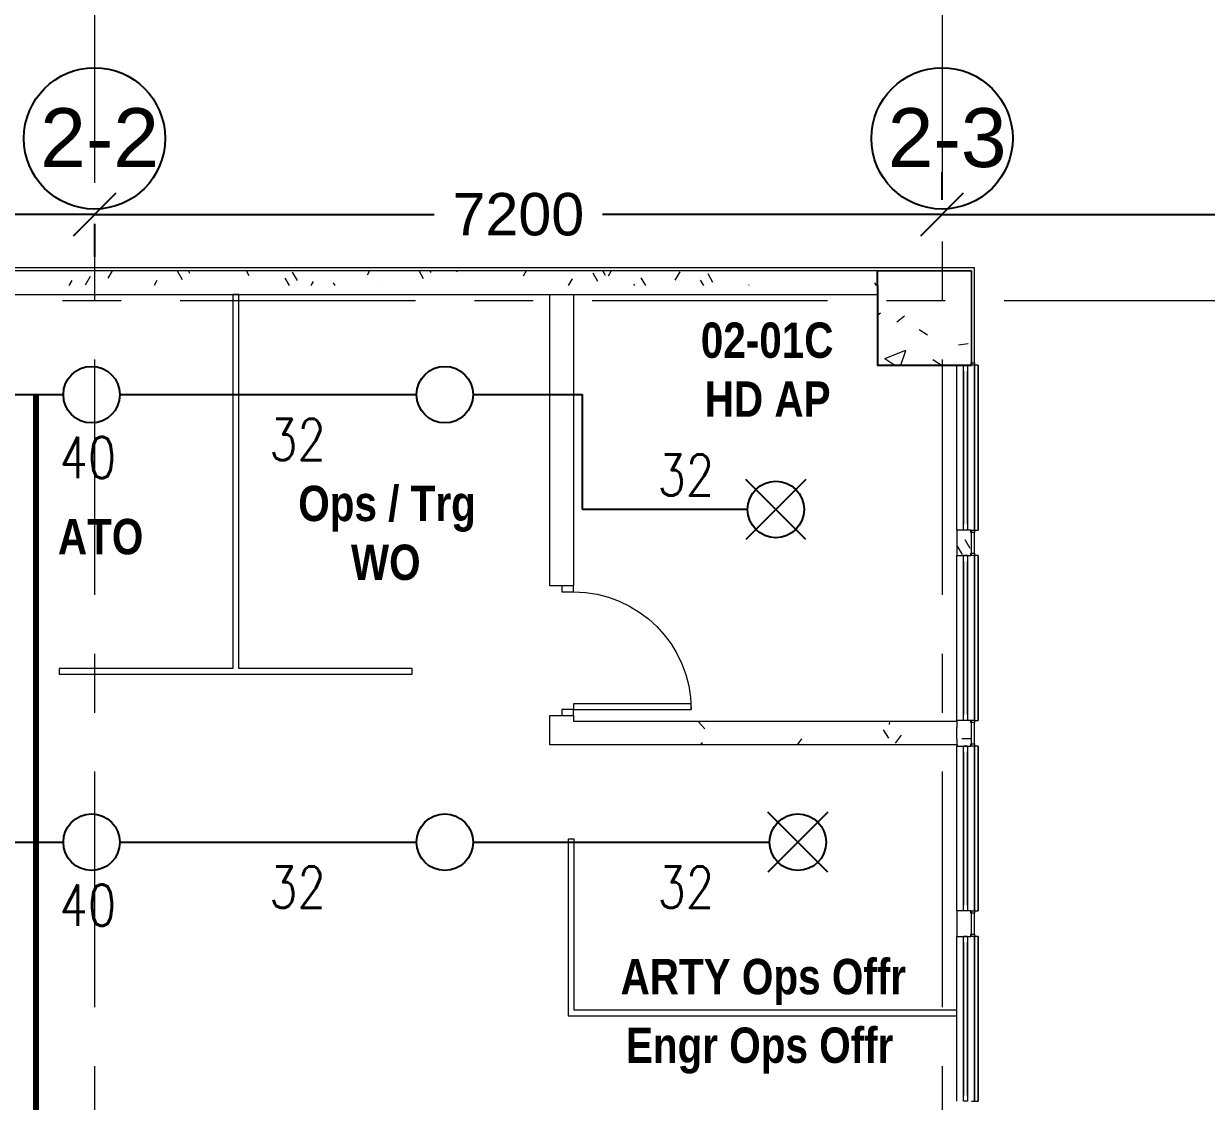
# Model space of a CAD drawing. Header units: millimetres. Extents: x -282761 to 137668, y -273845 to 94451.
# Drawn here: x 88803 to 98851, y -2825 to 6325 of the extents above; entities that cross this region are included whole.
import ezdxf

# ---------------------------------------------------------------- set-up
doc = ezdxf.new("R2010")
doc.units = ezdxf.units.MM
doc.linetypes.add('BLK_2 - 1ST__2ND_STOREY_PLAN-archi clean_11 SEPT 2024$0$IDA - Grid Line', pattern=[3500, 2000, -500, 500, -500])
doc.linetypes.add('HIDDEN2', pattern=[4.7625, 3.175, -1.5875])
doc.layers.get('Defpoints').update_dxf_attribs({"color": 8})
for name, color, linetype, lineweight in [('BLK_2 - 1ST__2ND_STOREY_PLAN-archi clean_11 SEPT 2024$0$0-1', 8, 'Continuous', 5), ('BLK_2 - 1ST__2ND_STOREY_PLAN-archi clean_11 SEPT 2024$0$1599_DB_A_BLK2_HQ_R21-2ND STOREY 20230517--$0$A-_DOOR----_E', 8, 'Continuous', 9), ('BLK_2 - 1ST__2ND_STOREY_PLAN-archi clean_11 SEPT 2024$0$1599_DB_A_BLK2_HQ_R21-2ND STOREY 20230517--$0$A-_GENM----_M', 8, 'Continuous', 9), ('BLK_2 - 1ST__2ND_STOREY_PLAN-archi clean_11 SEPT 2024$0$1599_DB_A_BLK2_HQ_R21-2ND STOREY 20230517--$0$A-_WALL----_H-1', 8, 'Continuous', 9), ('BLK_2 - 1ST__2ND_STOREY_PLAN-archi clean_11 SEPT 2024$0$1599_DB_A_BLK2_HQ_R21-2ND STOREY 20230517--$0$A-_WIND----_E', 8, 'Continuous', 9), ('BLK_2 - 1ST__2ND_STOREY_PLAN-archi clean_11 SEPT 2024$0$1599_DB_A_BLK2_HQ_R21-2ND STOREY 20230517--$0$S-_COLN----_E', 8, 'Continuous', 9), ('BLK_2 - 1ST__2ND_STOREY_PLAN-archi clean_11 SEPT 2024$0$_CATCHMENT_DRAIN', 8, 'Continuous', 0), ('BLK_2 - 1ST__2ND_STOREY_PLAN-archi clean_11 SEPT 2024$0$A-_FLOR----_E', 8, 'Continuous', 9), ('BLK_2 - 1ST__2ND_STOREY_PLAN-archi clean_11 SEPT 2024$0$A-_GENM----_M', 8, 'Continuous', 9), ('BLK_2 - 1ST__2ND_STOREY_PLAN-archi clean_11 SEPT 2024$0$A-_WALL----_E', 8, 'Continuous', 9), ('BLK_2 - 1ST__2ND_STOREY_PLAN-archi clean_11 SEPT 2024$0$A-_WALL----_E-1', 8, 'Continuous', 18), ('BLK_2 - 1ST__2ND_STOREY_PLAN-archi clean_11 SEPT 2024$0$A-_WALL----_H-2', 8, 'Continuous', 9), ('BLK_2 - 1ST__2ND_STOREY_PLAN-archi clean_11 SEPT 2024$0$A-_WIND----_E', 8, 'Continuous', 9), ('BLK_2 - 1ST__2ND_STOREY_PLAN-archi clean_11 SEPT 2024$0$S-_ANOTGRID_E-1', 8, 'BLK_2 - 1ST__2ND_STOREY_PLAN-archi clean_11 SEPT 2024$0$IDA - Grid Line', 9), ('BLK_2 - 1ST__2ND_STOREY_PLAN-archi clean_11 SEPT 2024$0$S-_COLN----_E', 8, 'Continuous', 9), ('BLK_2 - 1ST__2ND_STOREY_PLAN-archi clean_11 SEPT 2024$0$S-_COLN----_E-1', 8, 'Continuous', 25), ('BLK_2 - 1ST__2ND_STOREY_PLAN-archi clean_11 SEPT 2024$0$S-_COLN----_E-2', 8, 'Continuous', 9)]:
    doc.layers.add(name, color=color, linetype=linetype, lineweight=lineweight)
for name, color, linetype in [('DIM', 8, 'Continuous'), ('M-_FIRESPRK_T-', 7, 'Continuous'), ('M-_SPRKBEAM_E-', 12, 'HIDDEN2'), ('M-_SPRKPIEX_E-', 1, 'Continuous'), ('ROOMNAME', 7, 'Continuous')]:
    doc.layers.add(name, color=color, linetype=linetype)
doc.styles.add('BLK_2 - 1ST__2ND_STOREY_PLAN_12  JUNE 2024$0$Arial Narrow_B_2', font='ARIALNB.TTF', dxfattribs={"height": 500})
doc.styles.add('Simplex', font='SIMPLEX.shx', dxfattribs={"width": 0.8, "height": 2.5})
doc.styles.get("Standard").update_dxf_attribs({"font": 'arial.ttf'})
doc.dimstyles.new('DIM 200', dxfattribs={"dimscale": 2000, "dimtxt": 0.18, "dimasz": 0.18, "dimexe": 0.18, "dimexo": 0.0625, "dimgap": 0.09, "dimtad": 0, "dimtih": 1, "dimtoh": 1, "dimdec": 0, "dimzin": 0, "dimdsep": 46, "dimtxsty": 'Standard', "dimblk": 'OBLIQUE', "dimcen": 0.09, "dimadec": 0, "dimazin": 0, "dimtfac": 1, "dimtdec": 0, "dimtofl": 0, "dimtmove": 0, "dimatfit": 3, "dimfxl": 1, "dimtolj": 1, "dimtzin": 0, "dimarcsym": 0})
pattern_1 = [(0, (0, 0), (1016, 254), [83.82, -678.18, 83.82, -678.18, -4064]), (0, (0, 0), (1016, 254), [-1524, 83.82, -1440.18, 83.82, -678.18, -1778]), (0, (0, 0), (1016, 254), [-3810, 83.82, -424.18, 83.82, -1186.18]), (120, (381, 127), (-727.97045, 752.8818), [83.82, -678.18, 83.82, -678.18, -4064]), (120, (381, 127), (-727.97045, 752.8818), [-1524, 83.82, -1440.18, 83.82, -678.18, -1778]), (120, (381, 127), (-727.97045, 752.8818), [-3810, 83.82, -424.18, 83.82, -1186.18]), (240, (508, 635), (-288.02955, -1006.8818), [83.82, -678.18, 83.82, -678.18, -4064]), (240, (508, 635), (-288.02955, -1006.8818), [-1524, 83.82, -1440.18, 83.82, -678.18, -1778]), (240, (508, 635), (-288.02955, -1006.8818), [-3810, 83.82, -424.18, 83.82, -1186.18])]
pattern_2 = [(0, (-41522.25, -42727.71), (1016, 254), [83.82, -678.18, 83.82, -678.18, -4064]), (0, (-41522.25, -42727.71), (1016, 254), [-1524, 83.82, -1440.18, 83.82, -678.18, -1778]), (0, (-41522.25, -42727.71), (1016, 254), [-3810, 83.82, -424.18, 83.82, -1186.18]), (120, (-41141.25, -42600.71), (-727.9705, 752.882), [83.82, -678.18, 83.82, -678.18, -4064]), (120, (-41141.25, -42600.71), (-727.9705, 752.882), [-1524, 83.82, -1440.18, 83.82, -678.18, -1778]), (120, (-41141.25, -42600.71), (-727.9705, 752.882), [-3810, 83.82, -424.18, 83.82, -1186.18]), (240, (-41014.25, -42092.71), (-288.0295, -1006.882), [83.82, -678.18, 83.82, -678.18, -4064]), (240, (-41014.25, -42092.71), (-288.0295, -1006.882), [-1524, 83.82, -1440.18, 83.82, -678.18, -1778]), (240, (-41014.25, -42092.71), (-288.0295, -1006.882), [-3810, 83.82, -424.18, 83.82, -1186.18])]

# ---------------------------------------------------------------- blocks, each defined once
blk = doc.blocks.new('fire0101')
at = {"color": 0, "linetype": 'Continuous'}
blk.add_circle((0, 0), 100, dxfattribs=at)
blk = doc.blocks.new('Under B spk')
for p, q in [((318, -318), (-318, 318)), ((318, 318), (-318, -318))]:
    blk.add_line(p, q)
blk.add_circle((0, 0), 300)
blk = doc.blocks.new('_Oblique')
at = {"color": 0, "linetype": 'ByBlock', "lineweight": -2}
blk.add_line((-0.5, -0.5), (0.5, 0.5), dxfattribs=at)
blk = doc.blocks.new('*D113')
at = {"layer": 'Defpoints', "color": 0, "transparency": 16777216}
for p in [(82206, 4751), (89406, 4751), (89406, 4705)]:
    blk.add_point(p, dxfattribs=at)
at = {"layer": 'DIM', "color": 0, "lineweight": -2, "transparency": 16777216}
for p, q in [((82206, 4705), (85090, 4705)), ((82206, 4626), (82206, 4345)), ((89406, 4705), (86521, 4705)), ((89406, 4626), (89406, 4345))]:
    blk.add_line(p, q, dxfattribs=at)
at = {"layer": 'DIM', "color": 0, "lineweight": -2, "transparency": 16777216, "xscale": 360, "yscale": 360, "zscale": 360, "rotation": 180}
blk.add_blockref('_Oblique', (82206, 4705), dxfattribs=at)
at = {"layer": 'DIM', "color": 0, "lineweight": -2, "transparency": 16777216, "xscale": 360, "yscale": 360, "zscale": 360}
blk.add_blockref('_Oblique', (89406, 4705), dxfattribs=at)
at = {"layer": 'DIM', "color": 0, "transparency": 16777216, "insert": (85806, 4705), "char_height": 360, "attachment_point": 5}
blk.add_mtext('\\A1;7200', dxfattribs=at)
blk = doc.blocks.new('*D114')
at = {"layer": 'Defpoints', "color": 0, "transparency": 16777216}
for p in [(89406, 4751), (96606, 4705), (96606, 4705)]:
    blk.add_point(p, dxfattribs=at)
at = {"layer": 'DIM', "color": 0, "lineweight": -2, "transparency": 16777216}
for p, q in [((96606, 4830), (96606, 5065)), ((89406, 4705), (92290, 4705)), ((89406, 4626), (89406, 4345)), ((96606, 4705), (93721, 4705))]:
    blk.add_line(p, q, dxfattribs=at)
at = {"layer": 'DIM', "color": 0, "lineweight": -2, "transparency": 16777216, "xscale": 360, "yscale": 360, "zscale": 360, "rotation": 180}
blk.add_blockref('_Oblique', (89406, 4705), dxfattribs=at)
at = {"layer": 'DIM', "color": 0, "lineweight": -2, "transparency": 16777216, "xscale": 360, "yscale": 360, "zscale": 360}
blk.add_blockref('_Oblique', (96606, 4705), dxfattribs=at)
at = {"layer": 'DIM', "color": 0, "transparency": 16777216, "insert": (93006, 4705), "char_height": 360, "attachment_point": 5}
blk.add_mtext('\\A1;7200', dxfattribs=at)
blk = doc.blocks.new('*D115')
at = {"layer": 'Defpoints', "color": 0, "transparency": 16777216}
for p in [(96606, 4705), (103806, 4705), (103806, 4705)]:
    blk.add_point(p, dxfattribs=at)
at = {"layer": 'DIM', "color": 0, "lineweight": -2, "transparency": 16777216}
for p, q in [((96606, 4830), (96606, 5065)), ((103806, 4830), (103806, 5065)), ((96606, 4705), (99490, 4705)), ((103806, 4705), (100921, 4705))]:
    blk.add_line(p, q, dxfattribs=at)
at = {"layer": 'DIM', "color": 0, "lineweight": -2, "transparency": 16777216, "xscale": 360, "yscale": 360, "zscale": 360, "rotation": 180}
blk.add_blockref('_Oblique', (96606, 4705), dxfattribs=at)
at = {"layer": 'DIM', "color": 0, "lineweight": -2, "transparency": 16777216, "xscale": 360, "yscale": 360, "zscale": 360}
blk.add_blockref('_Oblique', (103806, 4705), dxfattribs=at)
at = {"layer": 'DIM', "color": 0, "transparency": 16777216, "insert": (100206, 4705), "char_height": 360, "attachment_point": 5}
blk.add_mtext('\\A1;7200', dxfattribs=at)
blk = doc.blocks.new('BLK_2 - 1ST__2ND_STOREY_PLAN-archi clean_11 SEPT 2024$0$IDA - Casement w Top Hung - 2 Panels - 1400L X 1800H - B2-AW01-3560472-BLK 2 2ND STOREY PLAN')
at = {"layer": 'BLK_2 - 1ST__2ND_STOREY_PLAN-archi clean_11 SEPT 2024$0$A-_WIND----_E'}
for p, q in [((-700, 17.5), (700, 17.5)), ((-700, 17.5), (-700, -17.5)), ((-615, 17.5), (-650, 17.5)), ((-650, 17.5), (-25, 17.5)), ((-650, 17.5), (650, 17.5)), ((650, 17.5), (-650, 17.5)), ((-35, 17.5), (-615, 17.5)), ((-615, 17.5), (-60, 17.5)), ((0, 17.5), (-35, 17.5)), ((-24.9, 17.5), (25, 17.5)), ((35, 17.5), (0, 17.5)), ((25, 17.5), (650, 17.5)), ((615, 17.5), (35, 17.5)), ((60, 17.5), (615, 17.5)), ((650, 17.5), (615, 17.5)), ((700, 17.5), (700, -17.5)), ((700, -17.5), (-700, -17.5)), ((-650, -17.5), (-615, -17.5)), ((-25, -17.5), (-650, -17.5)), ((650, -17.5), (-650, -17.5)), ((650, -17.5), (-650, -17.5)), ((-615, -17.5), (-35, -17.5)), ((-60, -17.5), (-615, -17.5)), ((-35, -17.5), (0, -17.5)), ((-24.9, -17.5), (25, -17.5)), ((0, -17.5), (35, -17.5)), ((650, -17.5), (25, -17.5)), ((35, -17.5), (615, -17.5)), ((615, -17.5), (60, -17.5)), ((615, -17.5), (650, -17.5))]:
    blk.add_line(p, q, dxfattribs=at)
blk = doc.blocks.new('BLK_2 - 1ST__2ND_STOREY_PLAN-archi clean_11 SEPT 2024$0$Wall Motif - Type 1-2673956-BLK 2 2ND STOREY PLAN')
at = {"layer": 'BLK_2 - 1ST__2ND_STOREY_PLAN-archi clean_11 SEPT 2024$0$A-_GENM----_M'}
for p, q in [((-575, -75), (825, -75)), ((-575, -75), (-575, -105)), ((-525, -75), (81, -75)), ((-481, -75), (125, -75)), ((-481, -75), (731, -75)), ((125, -75), (731, -75)), ((169, -75), (775, -75)), ((825, -105), (825, -75)), ((825, -105), (-575, -105)), ((81, -105), (-525, -105)), ((125, -105), (-481, -105)), ((731, -105), (-481, -105)), ((731, -105), (125, -105)), ((775, -105), (169, -105))]:
    blk.add_line(p, q, dxfattribs=at)
blk = doc.blocks.new('BLK_2 - 1ST__2ND_STOREY_PLAN-archi clean_11 SEPT 2024$0$1599_DB_A_BLK2_HQ_R21_rvt-2-BLK 2 2ND STOREY PLAN')
at = {"layer": 'BLK_2 - 1ST__2ND_STOREY_PLAN-archi clean_11 SEPT 2024$0$A-_WALL----_H-2'}
h = blk.add_hatch(dxfattribs=at)
h.set_pattern_fill('FP_3', color=256, style=0, pattern_type=2)
h.set_pattern_definition(pattern_1)
h.paths.add_polyline_path([(-128146, -38627), (-125036, -38627), (-125036, -38502), (-138336, -38502), (-138336, -38627), (-130564, -38627)])
h = blk.add_hatch(dxfattribs=at)
h.set_pattern_fill('FP_3', color=256, style=0, pattern_type=2)
h.set_pattern_definition(pattern_1)
h.paths.add_polyline_path([(-124241, -57177), (-124236, -57177), (-124236, -56936), (-124241, -56936), (-124241, -56916), (-124236, -56916), (-124236, -56722), (-124241, -56722), (-124241, -56702), (-124361, -56702), (-124361, -57177)])
h.paths.add_polyline_path([(-124269, -55302), (-124241, -55302), (-124241, -55282), (-124236, -55282), (-124236, -54972), (-124241, -54972), (-124241, -54952), (-124361, -54952), (-124361, -55302), (-124304, -55302)])
h.paths.add_polyline_path([(-124269, -51352), (-124241, -51352), (-124240, -51332), (-124236, -51332), (-124236, -51105), (-124241, -51105), (-124241, -51085), (-124361, -51085), (-124361, -51352), (-124304, -51352)])
h.paths.add_polyline_path([(-124241, -49685), (-124241, -49665), (-124236, -49665), (-124236, -49439), (-124241, -49439), (-124241, -49419), (-124361, -49419), (-124361, -49685), (-124247, -49685)])
h.paths.add_polyline_path([(-124304, -48019), (-124241, -48019), (-124241, -47999), (-124236, -47999), (-124236, -47772), (-124241, -47772), (-124241, -47752), (-124361, -47752), (-124361, -48019)])
h.paths.add_polyline_path([(-124269, -44152), (-124241, -44152), (-124241, -44132), (-124236, -44132), (-124236, -43956), (-124241, -43956), (-124241, -43936), (-124361, -43936), (-124361, -44152), (-124304, -44152)])
h.paths.add_polyline_path([(-124269, -42536), (-124241, -42536), (-124241, -42516), (-124236, -42515), (-124236, -42335), (-124241, -42335), (-124241, -42319), (-124361, -42319), (-124361, -42536), (-124304, -42536)])
h.paths.add_polyline_path([(-124304, -40919), (-124241, -40919), (-124241, -40899), (-124236, -40899), (-124236, -40722), (-124241, -40722), (-124241, -40702), (-124361, -40702), (-124361, -40919)])
at = {"layer": 'BLK_2 - 1ST__2ND_STOREY_PLAN-archi clean_11 SEPT 2024$0$S-_COLN----_E-2'}
h = blk.add_hatch(dxfattribs=at)
h.set_pattern_fill('FP_40', color=256, style=0, pattern_type=2)
h.set_pattern_definition([(50, (0, 0), (1821.841, -159.39), [190.5, -2095.5]), (355, (0, 0), (-352.428, 1910.567), [152.4, -1676.4]), (100.451, (151.8, -13.3), (1469.426, 1751.166), [161.9, -1780.9]), (46.184, (0, 508), (2710.79, -420.428), [285.75, -3143.25]), (96.636, (226, 473), (2374.026, 2474.276), [242.85, -2671.35]), (351.184, (0, 508), (2374.05, 2474.25), [228.6, -2514.6]), (21, (254, 381), (1516.143, -1022.652), [190.5, -2095.5]), (326, (254, 381), (618.02, 1841.88), [152.4, -1676.4]), (71.451, (380.3, 295.8), (2134.171, 819.212), [161.9, -1780.9]), (37.5, (0, 0), (30.886, 845.5504), [83.82, -1572.26, 83.82, -1617.98, -1682.75]), (37.5, (0, 0), (30.886, 845.5504), [-3357.88, 83.82, -1598.93]), (7.5, (0, 0), (668.1966, 1001.806), [83.82, -886.46, 83.82, -1534.16, -641.35]), (7.5, (0, 0), (668.1966, 1001.806), [-2588.26, 83.82, -557.53]), (327.5, (-566.4, 0), (1355.9093, -57.2896), [83.82, -551.18, 83.82, -1897.38, -2628.9]), (327.5, (-566.4, 0), (1355.9093, -57.2896), [-2616.2, 83.82, -2545.08]), (317.5, (-820.4, 0), (1481.293, 254.266), [83.82, -741.68, 83.82, -1231.9, -1866.9]), (317.5, (-820.4, 0), (1481.293, 254.266), [-2141.22, 83.82, -1783.08])])
h.paths.add_polyline_path([(-124361, -39302), (-124236, -39302), (-124236, -38502), (-125036, -38502), (-125036, -39302), (-124464, -39302)])
at = {"layer": 'BLK_2 - 1ST__2ND_STOREY_PLAN-archi clean_11 SEPT 2024$0$A-_FLOR----_E'}
for p, q in [((-124236, -38502), (-139136, -38502)), ((-124236, -39302), (-124236, -38502)), ((-124236, -40919), (-124236, -40702)), ((-124236, -42536), (-124236, -42315)), ((-124236, -44152), (-124236, -43936))]:
    blk.add_line(p, q, dxfattribs=at)
at = {"layer": 'BLK_2 - 1ST__2ND_STOREY_PLAN-archi clean_11 SEPT 2024$0$A-_WALL----_E'}
for p, q in [((-125036, -38502), (-138336, -38502)), ((-125036, -38627), (-125036, -38502)), ((-125036, -38502), (-124361, -38502)), ((-124361, -38502), (-124236, -38502)), ((-124236, -38502), (-124236, -39282)), ((-124361, -40702), (-124361, -39302)), ((-124211, -39302), (-124361, -39302)), ((-124211, -39302), (-124211, -40702)), ((-124241, -40702), (-124361, -40702)), ((-124241, -40702), (-124211, -40702)), ((-124236, -40899), (-124236, -40722)), ((-124361, -42319), (-124361, -40919)), ((-124361, -40919), (-124241, -40919)), ((-124211, -40919), (-124241, -40919)), ((-124211, -40919), (-124211, -42315)), ((-124241, -42319), (-124361, -42319)), ((-124241, -42319), (-124241, -42315)), ((-124241, -42315), (-124211, -42315)), ((-124236, -42516), (-124236, -42335)), ((-124361, -43936), (-124361, -42536)), ((-124361, -42536), (-124241, -42536)), ((-124211, -42536), (-124241, -42536)), ((-124211, -42536), (-124211, -43936)), ((-124241, -43936), (-124361, -43936)), ((-124241, -43936), (-124211, -43936)), ((-124236, -44132), (-124236, -43956)), ((-124361, -45552), (-124361, -44152)), ((-124361, -44152), (-124241, -44152)), ((-124211, -44152), (-124241, -44152)), ((-124211, -44152), (-124211, -45552))]:
    blk.add_line(p, q, dxfattribs=at)
at = {"layer": 'BLK_2 - 1ST__2ND_STOREY_PLAN-archi clean_11 SEPT 2024$0$A-_WALL----_E-1'}
for p, q in [((-124361, -38477), (-139011, -38477)), ((-124236, -38477), (-124361, -38477)), ((-124211, -38477), (-124236, -38477)), ((-124211, -39282), (-124211, -38477)), ((-124236, -39282), (-124211, -39282)), ((-124361, -40702), (-124361, -40919)), ((-124241, -40702), (-124361, -40702)), ((-124241, -40722), (-124241, -40702)), ((-124211, -40722), (-124241, -40722)), ((-124211, -40899), (-124211, -40722)), ((-124361, -40919), (-124241, -40919)), ((-124241, -40919), (-124241, -40899)), ((-124241, -40899), (-124211, -40899)), ((-124361, -42319), (-124361, -42377)), ((-124241, -42319), (-124361, -42319)), ((-124241, -42335), (-124241, -42319)), ((-124211, -42335), (-124241, -42335)), ((-124211, -42516), (-124211, -42335)), ((-124361, -42477), (-124361, -42536)), ((-124361, -42536), (-124241, -42536)), ((-124241, -42536), (-124241, -42516)), ((-124241, -42516), (-124211, -42516)), ((-124361, -43936), (-124361, -44152)), ((-124241, -43936), (-124361, -43936)), ((-124241, -43956), (-124241, -43936)), ((-124211, -43956), (-124241, -43956)), ((-124211, -44132), (-124211, -43956)), ((-124361, -44152), (-124241, -44152)), ((-124241, -44152), (-124241, -44132)), ((-124241, -44132), (-124211, -44132))]:
    blk.add_line(p, q, dxfattribs=at)
at = {"layer": 'BLK_2 - 1ST__2ND_STOREY_PLAN-archi clean_11 SEPT 2024$0$S-_COLN----_E'}
for p, q in [((-124361, -38502), (-125036, -38502)), ((-125036, -38502), (-125036, -38627)), ((-124236, -38502), (-124361, -38502)), ((-124236, -39282), (-124236, -38502))]:
    blk.add_line(p, q, dxfattribs=at)
at = {"layer": 'BLK_2 - 1ST__2ND_STOREY_PLAN-archi clean_11 SEPT 2024$0$S-_COLN----_E-1'}
for p, q in [((-125036, -38627), (-125036, -39302)), ((-124236, -39302), (-124236, -39282)), ((-125036, -39302), (-124236, -39302))]:
    blk.add_line(p, q, dxfattribs=at)
at = {"layer": 'BLK_2 - 1ST__2ND_STOREY_PLAN-archi clean_11 SEPT 2024$0$A-_GENM----_M', "rotation": 90}
for p in [(-124286, -40127), (-124286, -41744), (-124286, -43361), (-124286, -44977)]:
    blk.add_blockref('BLK_2 - 1ST__2ND_STOREY_PLAN-archi clean_11 SEPT 2024$0$Wall Motif - Type 1-2673956-BLK 2 2ND STOREY PLAN', p, dxfattribs=at)
at = {"layer": 'BLK_2 - 1ST__2ND_STOREY_PLAN-archi clean_11 SEPT 2024$0$A-_WIND----_E', "rotation": 270}
for p in [(-124287, -40002), (-124287, -41619), (-124287, -43236), (-124287, -44852)]:
    blk.add_blockref('BLK_2 - 1ST__2ND_STOREY_PLAN-archi clean_11 SEPT 2024$0$IDA - Casement w Top Hung - 2 Panels - 1400L X 1800H - B2-AW01-3560472-BLK 2 2ND STOREY PLAN', p, dxfattribs=at)
blk = doc.blocks.new('BLK_2 - 1ST__2ND_STOREY_PLAN-archi clean_11 SEPT 2024$0$1599_DB_A_BLK2_HQ_R21-2ND STOREY 20230517--$0$IDA - F - Single - Swing - 1100L X 2200H - B2-TD01-3240952-LINKVIEW_BLK2_3RD STOREY')
at = {"layer": 'BLK_2 - 1ST__2ND_STOREY_PLAN-archi clean_11 SEPT 2024$0$1599_DB_A_BLK2_HQ_R21-2ND STOREY 20230517--$0$A-_DOOR----_E'}
for p, q in [((-550, 50), (-500, 50)), ((-500, 50), (-500, -50)), ((500, 50), (550, 50)), ((500, -50), (500, 50)), ((-500, -50), (-550, -50)), ((450, -50), (500, -50)), ((450, -1050), (450, -50)), ((500, -50), (500, -1050)), ((550, -50), (500, -50)), ((500, -1050), (450, -1050))]:
    blk.add_line(p, q, dxfattribs=at)
blk.add_arc((500, -50), 1000, 180, 270, dxfattribs=at)
blk = doc.blocks.new('BLK_2 - 1ST__2ND_STOREY_PLAN-archi clean_11 SEPT 2024$0$1599_DB_A_BLK2_HQ_R21-2ND STOREY 20230517--$0$Wall Motif - Type 1-2673956-LINKVIEW_BLK2_2ND STOREY')
at = {"layer": 'BLK_2 - 1ST__2ND_STOREY_PLAN-archi clean_11 SEPT 2024$0$1599_DB_A_BLK2_HQ_R21-2ND STOREY 20230517--$0$A-_GENM----_M'}
for p, q in [((-575, -75), (825, -75)), ((-575, -75), (-575, -105)), ((825, -105), (825, -75)), ((825, -105), (-575, -105))]:
    blk.add_line(p, q, dxfattribs=at)
blk = doc.blocks.new('BLK_2 - 1ST__2ND_STOREY_PLAN-archi clean_11 SEPT 2024$0$1599_DB_A_BLK2_HQ_R21-2ND STOREY 20230517--$0$IDA - Casement w Top Hung - 2 Panels - 1400L X 1800H - B2-AW01-3560472-LINKVIEW_BLK2_2ND STOREY')
at = {"layer": 'BLK_2 - 1ST__2ND_STOREY_PLAN-archi clean_11 SEPT 2024$0$1599_DB_A_BLK2_HQ_R21-2ND STOREY 20230517--$0$A-_WIND----_E'}
for p, q in [((-700, 17.5), (700, 17.5)), ((-700, 17.5), (-700, -17.5)), ((700, 17.5), (700, -17.5)), ((700, -17.5), (-700, -17.5))]:
    blk.add_line(p, q, dxfattribs=at)
blk = doc.blocks.new('BLK_2 - 1ST__2ND_STOREY_PLAN-archi clean_11 SEPT 2024')
at = {"layer": 'BLK_2 - 1ST__2ND_STOREY_PLAN-archi clean_11 SEPT 2024$0$1599_DB_A_BLK2_HQ_R21-2ND STOREY 20230517--$0$A-_WALL----_H-1'}
h = blk.add_hatch(dxfattribs=at)
h.set_pattern_fill('FP_3', color=256, style=0, pattern_type=2)
h.set_pattern_definition(pattern_2)
h.paths.add_polyline_path([(-34577, -40919), (-34457, -40919), (-34457, -40899), (-34452, -40899), (-34453, -40722), (-34457, -40722), (-34457, -40702), (-34577, -40702)], flags=0)
at = {"layer": 'BLK_2 - 1ST__2ND_STOREY_PLAN-archi clean_11 SEPT 2024$0$1599_DB_A_BLK2_HQ_R21-2ND STOREY 20230517--$0$S-_COLN----_E'}
h = blk.add_hatch(dxfattribs=at)
h.set_pattern_fill('FP_3', color=256, style=0, pattern_type=2)
h.set_pattern_definition(pattern_2)
h.paths.add_polyline_path([(-35355, -38627), (-35252, -38627), (-35252, -38502), (-48552, -38502), (-48552, -38627), (-38262, -38627)], flags=0)
h = blk.add_hatch(dxfattribs=at)
h.set_pattern_fill('FP_1', color=256, style=0, pattern_type=2)
h.set_pattern_definition([(50, (-41522.3, -42727.7), (1821.84, -159.4), [190.5, -2095.5]), (355, (-41522.3, -42727.7), (-352.43, 1910.57), [152.4, -1676.4]), (100.45, (-41370.4, -42741), (1469.43, 1751.17), [161.9, -1780.9]), (46.184, (-41522.3, -42219.7), (2710.8, -420.4), [285.75, -3143.25]), (96.636, (-41296.4, -42254.7), (2374, 2474.3), [242.85, -2671.35]), (351.184, (-41522.3, -42219.7), (2374.05, 2474.3), [228.6, -2514.6]), (21, (-41268.3, -42346.7), (1516.14, -1022.65), [190.5, -2095.5]), (326, (-41268.3, -42346.7), (618, 1841.9), [152.4, -1676.4]), (71.45, (-41141.9, -42432), (2134.17, 819.2), [161.9, -1780.9]), (37.5, (-41522.25, -42727.7), (30.886, 845.55), [83.82, -1572.26, 83.82, -1617.98, -1682.75]), (37.5, (-41522.25, -42727.7), (30.886, 845.55), [-3357.88, 83.82, -1598.93]), (7.5, (-41522.25, -42727.7), (668.2, 1001.81), [83.82, -886.46, 83.82, -1534.16, -641.35]), (7.5, (-41522.25, -42727.7), (668.2, 1001.81), [-2588.26, 83.82, -557.53]), (327.5, (-42088.7, -42727.7), (1355.91, -57.29), [83.82, -551.18, 83.82, -1897.38, -2628.9]), (327.5, (-42088.7, -42727.7), (1355.91, -57.29), [-2616.2, 83.82, -2545.08]), (317.5, (-42342.7, -42727.7), (1481.3, 254.27), [83.82, -741.68, 83.82, -1231.9, -1866.9]), (317.5, (-42342.7, -42727.7), (1481.3, 254.27), [-2141.22, 83.82, -1783.08])])
h.paths.add_polyline_path([(-34452, -39302), (-34452, -38502), (-35252, -38502), (-35252, -39302), (-34484, -39302)], flags=0)
at = {"layer": 'BLK_2 - 1ST__2ND_STOREY_PLAN-archi clean_11 SEPT 2024$0$1599_DB_A_BLK2_HQ_R21-2ND STOREY 20230517--$0$S-_COLN----_E', "extrusion": (0, 0, -1)}
h = blk.add_hatch(dxfattribs=at)
h.set_pattern_fill('FP_2', color=256, angle=90, style=0, pattern_type=2)
h.set_pattern_definition([(140, (38476.9, -43573.1), (159.4, 1821.84), [190.5, -2095.5]), (85, (38476.9, -43573), (-1910.6, -352.4), [152.4, -1676.4]), (190.45, (38490.2, -43421.3), (-1751.2, 1469.4), [161.9, -1780.9]), (136.184, (37968.9, -43573), (420.4, 2710.8), [285.8, -3143.2]), (186.64, (38004, -43347.2), (-2474.3, 2374), [242.8, -2671.4]), (81.18, (37969, -43573), (-2474.3, 2374), [228.6, -2514.6]), (111, (38095.9, -43319.1), (1022.65, 1516.14), [190.5, -2095.5]), (56, (38095.9, -43319), (-1841.9, 618), [152.4, -1676.4]), (161.45, (38181.1, -43192.7), (-819.2, 2134.2), [161.9, -1780.9]), (127.5, (38476.9, -43573.1), (-845.55, 30.89), [83.82, -1572.26, 83.82, -1617.98, -1682.75]), (127.5, (38476.9, -43573.1), (-845.55, 30.89), [-3357.88, 83.82, -1598.93]), (97.5, (38476.9, -43573.1), (-1001.8, 668.2), [83.82, -886.46, 83.82, -1534.16, -641.35]), (97.5, (38476.9, -43573.1), (-1001.8, 668.2), [-2588.26, 83.82, -557.53]), (57.5, (38476.9, -44139.5), (57.29, 1355.91), [83.82, -551.18, 83.82, -1897.38, -2628.9]), (57.5, (38476.9, -44139.5), (57.29, 1355.91), [-2616.2, 83.82, -2545.08]), (47.5, (38476.9, -44393.5), (-254.27, 1481.3), [83.82, -741.68, 83.82, -1231.9, -1866.9]), (47.5, (38476.9, -44393.5), (-254.27, 1481.3), [-2141.22, 83.82, -1783.08])])
h.paths.add_polyline_path([(37677, -42525), (37677, -42325), (34577, -42325), (34577, -42525), (36306, -42525)])
at = {"layer": 'BLK_2 - 1ST__2ND_STOREY_PLAN-archi clean_11 SEPT 2024$0$1599_DB_A_BLK2_HQ_R21-2ND STOREY 20230517--$0$S-_COLN----_E'}
h = blk.add_hatch(dxfattribs=at)
h.set_pattern_fill('FP_3', color=256, style=0, pattern_type=2)
h.set_pattern_definition(pattern_2)
h.paths.add_polyline_path([(-34484, -42536), (-34457, -42536), (-34457, -42516), (-34452, -42516), (-34453, -42335), (-34457, -42335), (-34457, -42319), (-34577, -42319), (-34577, -42536), (-34519, -42536)], flags=0)
h = blk.add_hatch(dxfattribs=at)
h.set_pattern_fill('FP_3', color=256, style=0, pattern_type=2)
h.set_pattern_definition(pattern_2)
h.paths.add_polyline_path([(-34577, -44152), (-34457, -44152), (-34457, -44132), (-34452, -44132), (-34453, -43956), (-34457, -43956), (-34457, -43936), (-34577, -43936)], flags=0)
for p, q in [((-34427, -38477), (-49377, -38477)), ((-34427, -39282), (-34427, -38477)), ((-34452, -38502), (-49352, -38502)), ((-35252, -38627), (-35252, -38502)), ((-35252, -38502), (-35252, -38627)), ((-34577, -38502), (-35252, -38502)), ((-34452, -38502), (-34577, -38502)), ((-34452, -38502), (-34452, -39282)), ((-34452, -39282), (-34452, -38502)), ((-35252, -38627), (-35252, -39302)), ((-48552, -38702), (-35252, -38702)), ((-34452, -39282), (-34427, -39282)), ((-34452, -39302), (-34452, -39282)), ((-34427, -39282), (-34427, -39302)), ((-35252, -39302), (-34519, -39302)), ((-34577, -40702), (-34577, -39302)), ((-34484, -39302), (-34452, -39302)), ((-34427, -39302), (-34452, -39302)), ((-34427, -39302), (-34427, -40702)), ((-34519, -40702), (-34577, -40702)), ((-34577, -40702), (-34577, -40919)), ((-34457, -40702), (-34484, -40702)), ((-34457, -40702), (-34427, -40702)), ((-34457, -40722), (-34457, -40702)), ((-34427, -40722), (-34457, -40722)), ((-34452, -40722), (-34452, -40702)), ((-34452, -40899), (-34452, -40722)), ((-34427, -40702), (-34427, -40722)), ((-34427, -40899), (-34427, -40722)), ((-34577, -42319), (-34577, -40919)), ((-34577, -40919), (-34519, -40919)), ((-34484, -40919), (-34457, -40919)), ((-34457, -40899), (-34427, -40899)), ((-34457, -40919), (-34457, -40899)), ((-34427, -40919), (-34457, -40919)), ((-34452, -40919), (-34452, -40899)), ((-34427, -40899), (-34427, -40919)), ((-34427, -40919), (-34427, -42315)), ((-37833, -41177), (-38033, -41177)), ((-42202, -41927), (-39202, -41927)), ((-38033, -42525), (-38033, -42277)), ((-38033, -42277), (-37833, -42277)), ((-37833, -42277), (-37833, -42325)), ((-37833, -42325), (-34577, -42325)), ((-34519, -42319), (-34577, -42319)), ((-34577, -42319), (-34577, -42377)), ((-34577, -42477), (-34577, -42377)), ((-34457, -42319), (-34484, -42319)), ((-34457, -42315), (-34427, -42315)), ((-34457, -42319), (-34457, -42315)), ((-34457, -42335), (-34457, -42319)), ((-34427, -42335), (-34457, -42335)), ((-34452, -42335), (-34452, -42315)), ((-34452, -42516), (-34452, -42335)), ((-34427, -42319), (-34427, -42335)), ((-34427, -42516), (-34427, -42335)), ((-34577, -42477), (-34577, -42536)), ((-34577, -42525), (-38033, -42525)), ((-34577, -43936), (-34577, -42536)), ((-34577, -42536), (-34519, -42536)), ((-34484, -42536), (-34457, -42536)), ((-34457, -42516), (-34427, -42516)), ((-34457, -42536), (-34457, -42516)), ((-34427, -42536), (-34457, -42536)), ((-34452, -42536), (-34452, -42516)), ((-34427, -42516), (-34427, -42536)), ((-34427, -42536), (-34427, -43936)), ((-34519, -43936), (-34577, -43936)), ((-34577, -43936), (-34577, -44152)), ((-34457, -43936), (-34484, -43936)), ((-34457, -43936), (-34427, -43936)), ((-34457, -43956), (-34457, -43936)), ((-34427, -43956), (-34457, -43956)), ((-34452, -43956), (-34452, -43936)), ((-34452, -44132), (-34452, -43956)), ((-34427, -43936), (-34427, -43956)), ((-34427, -44132), (-34427, -43956)), ((-34577, -45552), (-34577, -44152)), ((-34577, -44152), (-34519, -44152)), ((-34484, -44152), (-34457, -44152)), ((-34457, -44132), (-34427, -44132)), ((-34457, -44152), (-34457, -44132)), ((-34427, -44152), (-34457, -44152)), ((-34452, -44152), (-34452, -44132)), ((-34427, -44132), (-34427, -44152)), ((-34427, -44152), (-34427, -45552)), ((-34452, -45552), (-34427, -45552))]:
    blk.add_line(p, q, dxfattribs=at)
for points in [[(-40677, -41877), (-40677, -38702), (-40727, -38702), (-40727, -41877)], [(-38033, -41177), (-38033, -38702)], [(-37833, -38702), (-37833, -41177)], [(-40727, -41877), (-42202, -41877)], [(-42202, -41877), (-42202, -41927)], [(-39202, -41927), (-39202, -41877), (-40677, -41877)], [(-40727, -41927), (-40677, -41927)], [(-34577, -44777), (-37827, -44777), (-37827, -43327), (-37877, -43327), (-37877, -44827), (-34577, -44827)]]:
    blk.add_lwpolyline(points, dxfattribs=at)
at = {"layer": 'BLK_2 - 1ST__2ND_STOREY_PLAN-archi clean_11 SEPT 2024$0$S-_ANOTGRID_E-1'}
for p, q in [((-41902, -28753), (-41902, -122559)), ((-34702, -28753), (-34702, -122559)), ((-51674, -38752), (4861, -38752)), ((-51674, -38752), (4861, -38752))]:
    blk.add_line(p, q, dxfattribs=at)
at = {"layer": 'BLK_2 - 1ST__2ND_STOREY_PLAN-archi clean_11 SEPT 2024$0$0-1'}
blk.add_blockref('BLK_2 - 1ST__2ND_STOREY_PLAN-archi clean_11 SEPT 2024$0$1599_DB_A_BLK2_HQ_R21_rvt-2-BLK 2 2ND STOREY PLAN', (89785, 0), dxfattribs=at)
at = {"layer": 'BLK_2 - 1ST__2ND_STOREY_PLAN-archi clean_11 SEPT 2024$0$1599_DB_A_BLK2_HQ_R21-2ND STOREY 20230517--$0$S-_COLN----_E'}
for name, p, rotation in [('BLK_2 - 1ST__2ND_STOREY_PLAN-archi clean_11 SEPT 2024$0$1599_DB_A_BLK2_HQ_R21-2ND STOREY 20230517--$0$IDA - Casement w Top Hung - 2 Panels - 1400L X 1800H - B2-AW01-3560472-LINKVIEW_BLK2_2ND STOREY', (-34502, -40002), 270), ('BLK_2 - 1ST__2ND_STOREY_PLAN-archi clean_11 SEPT 2024$0$1599_DB_A_BLK2_HQ_R21-2ND STOREY 20230517--$0$Wall Motif - Type 1-2673956-LINKVIEW_BLK2_2ND STOREY', (-34502, -40127), 90), ('BLK_2 - 1ST__2ND_STOREY_PLAN-archi clean_11 SEPT 2024$0$1599_DB_A_BLK2_HQ_R21-2ND STOREY 20230517--$0$IDA - Casement w Top Hung - 2 Panels - 1400L X 1800H - B2-AW01-3560472-LINKVIEW_BLK2_2ND STOREY', (-34502, -41619), 270), ('BLK_2 - 1ST__2ND_STOREY_PLAN-archi clean_11 SEPT 2024$0$1599_DB_A_BLK2_HQ_R21-2ND STOREY 20230517--$0$Wall Motif - Type 1-2673956-LINKVIEW_BLK2_2ND STOREY', (-34502, -41744), 90), ('BLK_2 - 1ST__2ND_STOREY_PLAN-archi clean_11 SEPT 2024$0$1599_DB_A_BLK2_HQ_R21-2ND STOREY 20230517--$0$IDA - Casement w Top Hung - 2 Panels - 1400L X 1800H - B2-AW01-3560472-LINKVIEW_BLK2_2ND STOREY', (-34502, -43236), 270), ('BLK_2 - 1ST__2ND_STOREY_PLAN-archi clean_11 SEPT 2024$0$1599_DB_A_BLK2_HQ_R21-2ND STOREY 20230517--$0$Wall Motif - Type 1-2673956-LINKVIEW_BLK2_2ND STOREY', (-34502, -43361), 90), ('BLK_2 - 1ST__2ND_STOREY_PLAN-archi clean_11 SEPT 2024$0$1599_DB_A_BLK2_HQ_R21-2ND STOREY 20230517--$0$IDA - Casement w Top Hung - 2 Panels - 1400L X 1800H - B2-AW01-3560472-LINKVIEW_BLK2_2ND STOREY', (-34502, -44852), 270), ('BLK_2 - 1ST__2ND_STOREY_PLAN-archi clean_11 SEPT 2024$0$1599_DB_A_BLK2_HQ_R21-2ND STOREY 20230517--$0$Wall Motif - Type 1-2673956-LINKVIEW_BLK2_2ND STOREY', (-34502, -44977), 90)]:
    blk.add_blockref(name, p, dxfattribs=dict(at, rotation=rotation))
at = {"layer": 'BLK_2 - 1ST__2ND_STOREY_PLAN-archi clean_11 SEPT 2024$0$1599_DB_A_BLK2_HQ_R21-2ND STOREY 20230517--$0$S-_COLN----_E', "xscale": -1, "rotation": 90}
blk.add_blockref('BLK_2 - 1ST__2ND_STOREY_PLAN-archi clean_11 SEPT 2024$0$1599_DB_A_BLK2_HQ_R21-2ND STOREY 20230517--$0$IDA - F - Single - Swing - 1100L X 2200H - B2-TD01-3240952-LINKVIEW_BLK2_3RD STOREY', (-37883, -41727), dxfattribs=at)

msp = doc.modelspace()

# ---------------------------------------------------------------- linework, layer by layer
for centre in [(89405.5, 5350.9), (96605.5, 5350.9)]:
    msp.add_circle(centre, 600)
at = {"layer": 'M-_SPRKBEAM_E-'}
for p, q in [((93551.5, 2200.9), (93551.5, 3175.2)), ((94953, 2200.9), (93551.5, 2200.9)), ((92620.9, -624.8), (95140.9, -624.8))]:
    msp.add_line(p, q, dxfattribs=at)
at = {"layer": 'M-_SPRKPIEX_E-'}
for p, q in [((86620.9, 3175.2), (89140.9, 3175.2)), ((89620.9, 3175.2), (92140.9, 3175.2)), ((92620.9, 3175.2), (93551.5, 3175.2)), ((86620.9, -624.8), (89140.9, -624.8)), ((89620.9, -624.8), (92140.9, -624.8))]:
    msp.add_line(p, q, dxfattribs=at)
at = {"layer": 'M-_SPRKPIEX_E-', "const_width": 50}
msp.add_lwpolyline([(88907.7, 3175.2), (88907.7, -30550.1)], dxfattribs=at)

# ---------------------------------------------------------------- block references
at = {"layer": 'BLK_2 - 1ST__2ND_STOREY_PLAN-archi clean_11 SEPT 2024$0$_CATCHMENT_DRAIN'}
msp.add_blockref('BLK_2 - 1ST__2ND_STOREY_PLAN-archi clean_11 SEPT 2024', (131307.1, 42727.7), dxfattribs=at)
at = {"layer": 'M-_SPRKPIEX_E-', "xscale": 2.4, "yscale": 2.4, "zscale": 2.4, "rotation": 258.865011862231}
for p in [(89380.9, 3175.2), (92380.9, 3175.2), (89380.9, -624.8), (92380.9, -624.8)]:
    msp.add_blockref('fire0101', p, dxfattribs=at)
at = {"layer": 'M-_SPRKPIEX_E-', "xscale": 0.8, "yscale": 0.8, "zscale": 0.8}
for p in [(95193, 2200.9), (95380.9, -624.8)]:
    msp.add_blockref('Under B spk', p, dxfattribs=at)

# ---------------------------------------------------------------- texts
for s, p in [('2-2', (88943.9, 5107.4)), ('2-3', (96143.9, 5107.4))]:
    msp.add_text(s, height=500).set_placement(p)
at = {"layer": 'M-_FIRESPRK_T-', "style": 'Simplex', "width": 0.8}
for s, p in [('32', (90889.1, 2619.3)), ('40', (89108.1, 2466.3)), ('32', (94189, 2318.1)), ('32', (90889.1, -1180.7)), ('32', (94189, -1180.7)), ('40', (89108.1, -1333.7))]:
    msp.add_text(s, height=350, dxfattribs=at).set_placement(p)
at = {"layer": 'ROOMNAME', "char_height": 300, "width": 2946.202, "attachment_point": 1, "style": 'BLK_2 - 1ST__2ND_STOREY_PLAN_12  JUNE 2024$0$Arial Narrow_B_2'}
for s, insert in [('\\pi925.59;02-01C\\P\\pi959.15;HD AP', (93630.4, 3787.8)), ('\\pi737.12;Ops / Trg \\P\\pi1184.7;WO', (90399.1, 2402)), ('ATO', (89094.8, 2120.2)), ('\\pi258.47;ARTY Ops Offr', (93616.1, -1615.4)), ('\\pi347.28;Engr Ops Offr', (93572.4, -2198.1))]:
    msp.add_mtext(s, dxfattribs=dict(at, insert=insert))

# ---------------------------------------------------------------- dimensions: what is measured, and where the dimension line sits
at = {"layer": 'DIM'}
for base, p1, p2, picture, middle in [((96605.5, 4705.3), (89405.5, 4750.9), (96605.5, 4705.3), '*D114', (93005.5, 4705.3)), ((103805.5, 4705.3), (96605.5, 4705.3), (103805.5, 4705.3), '*D115', (100205.5, 4705.3))]:
    dim = msp.add_linear_dim(base=base, p1=p1, p2=p2, dimstyle='DIM 200', override={"dimtmove": 1}, dxfattribs=at)
    dim.commit()
    dim.dimension.update_dxf_attribs({"geometry": picture, "text_midpoint": middle})
dim = msp.add_linear_dim(base=(89405.5, 4705.3), p1=(82205.5, 4750.9), p2=(89405.5, 4750.9), dimstyle='DIM 200', dxfattribs=at)
dim.commit()
dim.dimension.update_dxf_attribs({"geometry": '*D113', "text_midpoint": (85805.5, 4705.3)})

doc.saveas('drawing.dxf')
